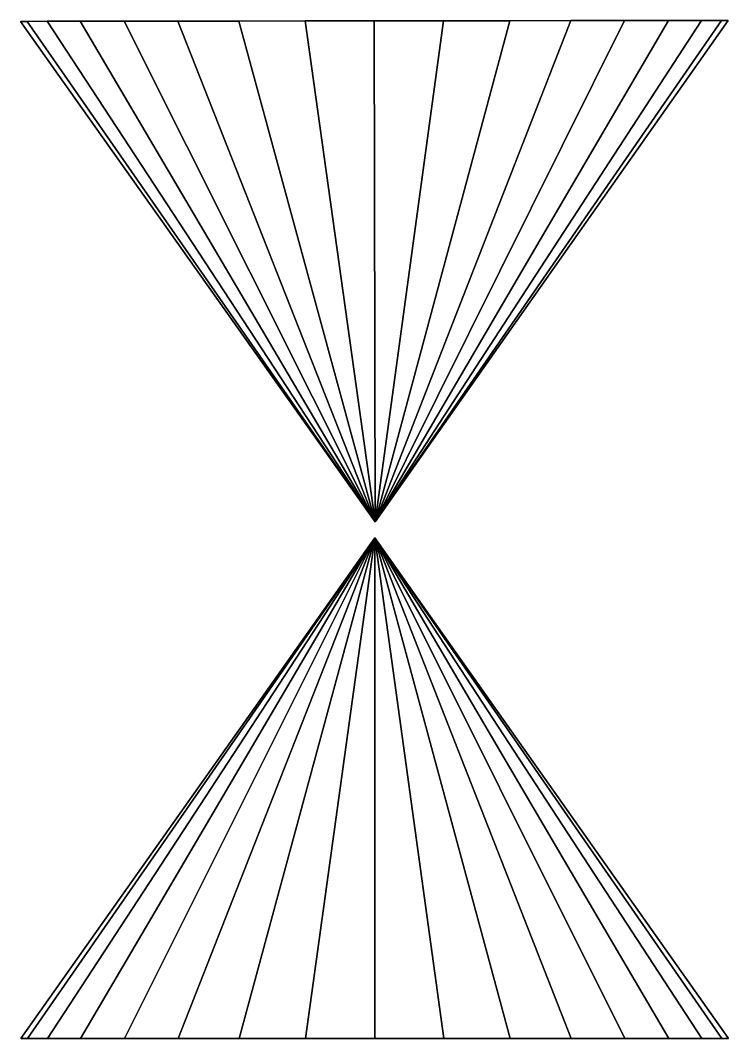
# Model space of a CAD drawing. Extents: x -1.42 to 1.41, y -2.13 to 1.93.
import ezdxf

# ---------------------------------------------------------------- set-up
doc = ezdxf.new("R2010")
doc.units = 0

# ---------------------------------------------------------------- blocks, each defined once
blk = doc.blocks.new('Cone')
at = {"layer": 'Meshes', "color": 254}
mesh = blk.add_polyface(dxfattribs=at)
corners = [(-0.999976, -2.132884, 0.999988), (-1.175851, -2.132884, 0.785684), (-1.306537, -2.132884, 0.541187), (-1.387014, -2.132885, 0.275892), (-1.414187, -2.132885, -0.000006), (-1.387014, -2.132885, -0.275904), (-1.306538, -2.132885, -0.541199), (-1.175851, -2.132886, -0.785696), (-0.999976, -2.132886, -1), (-0.785672, -2.132886, -1.175875), (-0.541175, -2.132886, -1.306562), (-0.275879, -2.132886, -1.387038), (0.000018, -2.132886, -1.414212), (0.275916, -2.132886, -1.387038), (0.541212, -2.132886, -1.306561), (0.785709, -2.132886, -1.175875), (1.000013, -2.132886, -1), (1.175887, -2.132885, -0.785696), (1.306574, -2.132885, -0.541198), (1.38705, -2.132885, -0.275903), (1.414224, -2.132885, -0.000005), (1.38705, -2.132884, 0.275893), (1.306573, -2.132884, 0.541188), (1.175886, -2.132884, 0.785686), (1.000011, -2.132884, 0.999989), (0.785707, -2.132883, 1.175864), (0.541209, -2.132883, 1.30655), (0.275914, -2.132883, 1.387026), (0.000016, -2.132883, 1.414199), (-0.275882, -2.132883, 1.387025), (-0.541177, -2.132883, 1.306548), (-0.785674, -2.132884, 1.175861), (0.000018, -0.132885, -0.000008), (0.000018, -2.132885, -0.000006), (-1.001392, 1.929182, -1.000015), (-1.177267, 1.928934, -0.78571), (-1.307954, 1.92875, -0.541211), (-1.388431, 1.928636, -0.275914), (-1.415605, 1.928598, -0.000015), (-1.388431, 1.928637, 0.275884), (-1.307954, 1.92875, 0.541181), (-1.177267, 1.928935, 0.78568), (-1.001392, 1.929183, 0.999985), (-0.787087, 1.929485, 1.175861), (-0.542588, 1.92983, 1.306548), (-0.277291, 1.930205, 1.387025), (-0.001392, 1.930594, 1.414199), (0.274507, 1.930983, 1.387025), (0.539803, 1.931357, 1.306548), (0.784302, 1.931702, 1.17586), (0.998607, 1.932004, 0.999985), (1.174482, 1.932252, 0.785679), (1.305169, 1.932436, 0.54118), (1.385646, 1.93255, 0.275883), (1.412819, 1.932588, -0.000016), (1.385645, 1.932549, -0.275916), (1.305168, 1.932436, -0.541212), (1.174481, 1.932251, -0.785711), (0.998605, 1.932003, -1.000016), (0.7843, 1.931701, -1.175891), (0.539801, 1.931356, -1.306578), (0.274504, 1.930982, -1.387055), (-0.001395, 1.930593, -1.414228), (-0.277294, 1.930203, -1.387054), (-0.542591, 1.929829, -1.306577), (-0.787089, 1.929484, -1.175889), (0.001429, -0.069405, -0.000014), (-0.001393, 1.930593, -0.000015)]
mesh.append_faces([[corners[k] for k in face] for face in [(1, 0, 32), (32, 2, 1), (32, 3, 2), (32, 4, 3), (32, 5, 4), (32, 6, 5), (32, 7, 6), (32, 8, 7), (32, 9, 8), (32, 10, 9), (32, 11, 10), (32, 12, 11), (32, 13, 12), (32, 14, 13), (32, 15, 14), (32, 16, 15), (32, 17, 16), (32, 18, 17), (32, 19, 18), (32, 20, 19), (32, 21, 20), (32, 22, 21), (32, 23, 22), (32, 24, 23), (32, 25, 24), (32, 26, 25), (32, 27, 26), (32, 28, 27), (32, 29, 28), (32, 30, 29), (32, 31, 30), (32, 0, 31), (33, 0, 1), (33, 1, 2), (33, 2, 3), (33, 3, 4), (33, 4, 5), (33, 5, 6), (33, 6, 7), (33, 7, 8), (33, 8, 9), (33, 9, 10), (33, 10, 11), (33, 11, 12), (33, 12, 13), (33, 13, 14), (33, 14, 15), (33, 15, 16), (33, 16, 17), (33, 17, 18), (33, 18, 19), (33, 19, 20), (33, 20, 21), (33, 21, 22), (33, 22, 23), (33, 23, 24), (33, 24, 25), (33, 25, 26), (33, 26, 27), (33, 27, 28), (33, 28, 29), (33, 29, 30), (33, 30, 31), (31, 0, 33), (66, 35, 34), (66, 36, 35), (66, 37, 36), (66, 38, 37), (66, 39, 38), (66, 40, 39), (66, 41, 40), (66, 42, 41), (66, 43, 42), (66, 44, 43), (66, 45, 44), (66, 46, 45), (66, 47, 46), (66, 48, 47), (66, 49, 48), (66, 50, 49), (66, 51, 50), (66, 52, 51), (66, 53, 52), (66, 54, 53), (66, 55, 54), (66, 56, 55), (66, 57, 56), (66, 58, 57), (66, 59, 58), (66, 60, 59), (66, 61, 60), (66, 62, 61), (66, 63, 62), (66, 64, 63), (66, 65, 64), (66, 34, 65), (67, 34, 35), (67, 35, 36), (67, 36, 37), (67, 37, 38), (67, 38, 39), (67, 39, 40), (67, 40, 41), (67, 41, 42), (67, 42, 43), (67, 43, 44), (67, 44, 45), (67, 45, 46), (67, 46, 47), (67, 47, 48), (67, 48, 49), (67, 49, 50), (67, 50, 51), (67, 51, 52), (67, 52, 53), (67, 53, 54), (67, 54, 55), (67, 55, 56), (67, 56, 57), (67, 57, 58), (67, 58, 59), (67, 59, 60), (67, 60, 61), (67, 61, 62), (67, 62, 63), (67, 63, 64), (67, 64, 65), (67, 65, 34)]], dxfattribs={"color": 254})

msp = doc.modelspace()

# ---------------------------------------------------------------- block references
at = {"layer": '1'}
msp.add_blockref('Cone', (0, 0), dxfattribs=at)

doc.saveas('drawing.dxf')
